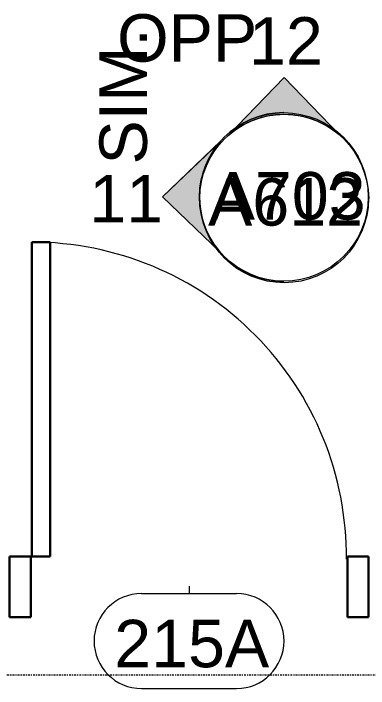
# Model space of a CAD drawing. Header units: inches. Extents: x -1176 to 1507, y -2587 to 978.
# Drawn here: x -826.7 to -793, y -445.8 to -381.8 of the extents above; entities that cross this region are included whole.
import ezdxf

# ---------------------------------------------------------------- set-up
doc = ezdxf.new("R2010")
doc.units = ezdxf.units.IN
doc.header["$MEASUREMENT"] = 0
doc.linetypes.add('Dash Dot 3_16_', pattern=[0.3125, 0.1875, -0.0625, 0, -0.0625])
for name, color, linetype, lineweight in [('A-ANNO-SYMB', 150, 'Continuous', 9), ('A-DOOR', 31, 'Continuous', 18), ('A-DOOR-FRAM', 31, 'Continuous', 30), ('A-DOOR-IDEN', 31, 'Continuous', 9), ('G-ANNO-SYMB', 111, 'Continuous', 9)]:
    doc.layers.add(name, color=color, linetype=linetype, lineweight=lineweight)
doc.styles.add('Arial', font='arial.ttf', dxfattribs={"height": 4.5})
doc.styles.add('Swis721 Lt BT', font='swissl.ttf', dxfattribs={"height": 4.5})

# ---------------------------------------------------------------- blocks, each defined once
blk = doc.blocks.new('Single Flush - D2 2_6_ X 8_-8253021-2nd Floor Construction')
at = {"layer": 'A-DOOR', "lineweight": 30}
for p, q in [((13.15625, -2.8125), (14.90625, -2.8125)), ((13.15625, -32.625), (13.15625, -2.8125)), ((14.90625, -2.8125), (14.90625, -32.625)), ((14.90625, -32.625), (13.15625, -32.625))]:
    blk.add_line(p, q, dxfattribs=at)
at = {"layer": 'A-DOOR', "lineweight": 9}
blk.add_arc((14.90625, -2.8125), 29.8125, 179.5, 270, dxfattribs=at)
at = {"layer": 'A-DOOR-FRAM'}
for p, q in [((-17, 2.9375), (-17, -2.8125)), ((-17, 2.9375), (-15, 2.9375)), ((-15, 2.9375), (-15, -2.8125)), ((15.000004, 2.9375), (15.000004, -2.8125)), ((15.000004, 2.9375), (17.000004, 2.9375)), ((17.000004, 2.9375), (17.000004, -2.8125)), ((-17, -2.8125), (-15, -2.8125)), ((15.000004, -2.8125), (17.000004, -2.8125))]:
    blk.add_line(p, q, dxfattribs=at)
blk = doc.blocks.new('Door Tag - Door Tag-41184-2nd Floor Construction')
at = {"layer": 'A-DOOR-IDEN'}
for p, q in [((-0.09375, 0.09375), (0.09375, 0.09375)), ((-0.09375, -0.09375), (0.09375, -0.09375))]:
    blk.add_line(p, q, dxfattribs=at)
for centre, start, end in [((-0.09375, 0), 90, 270), ((0.09375, 0), 270, 90)]:
    blk.add_arc(centre, 0.09375, start, end, dxfattribs=at)
blk = doc.blocks.new('Elevation - Filled Arrow 2-347888-2nd Floor Construction')
at = {"layer": 'G-ANNO-SYMB'}
blk.add_circle((0, 0), 0.1664, dxfattribs=at)
blk = doc.blocks.new('Elevation - Filled Arrow-151867-2nd Floor Construction')
at = {"layer": 'G-ANNO-SYMB'}
h = blk.add_hatch(color=256, dxfattribs=at)
edge = h.paths.add_edge_path(flags=0)
edge.add_line((0, 0.2393), (0.1103, 0.1247))
edge.add_arc((-0.0002, -0.0002), 0.1667, 48.498, 130.5571)
edge.add_line((-0.1085, 0.1265), (0, 0.2393))
for p, q in [((0, 0.2393), (-0.1085, 0.1265)), ((-0.1084, 0.1266), (0, 0.2393)), ((0, 0.2393), (-0.1084, 0.1266)), ((0, 0.2393), (0.11, 0.1249)), ((0.1103, 0.1247), (0, 0.2393))]:
    blk.add_line(p, q, dxfattribs=at)
blk.add_arc((-0.0002, -0.0002), 0.1667, 48.498, 130.5571, dxfattribs=at)
blk.add_ellipse((-0.0002, -0.0001), major_axis=(-0.1667, 0), ratio=0.999376, start_param=3.141593, end_param=6.283185, dxfattribs=at)

msp = doc.modelspace()

# ---------------------------------------------------------------- linework, layer by layer
at = {"layer": 'A-ANNO-SYMB', "linetype": 'Dash Dot 3_16_'}
msp.add_line((-870.649, -444.495), (-751.453, -444.495), dxfattribs=at)
at = {"layer": 'A-DOOR-IDEN'}
msp.add_line((-810.043, -436.097), (-810.043, -436.795), dxfattribs=at)

# ---------------------------------------------------------------- block references
at = {"layer": 'A-DOOR', "rotation": 180}
msp.add_blockref('Single Flush - D2 2_6_ X 8_-8253021-2nd Floor Construction', (-810.043, -436.097), dxfattribs=at)
at = {"layer": 'A-DOOR-IDEN', "xscale": 47.99999999999997, "yscale": 47.99999999999997, "zscale": 47.99999999999997}
msp.add_blockref('Door Tag - Door Tag-41184-2nd Floor Construction', (-810.043, -441.295), dxfattribs=at)
at = {"layer": 'G-ANNO-SYMB', "extrusion": (0, 0, -1), "xscale": 47.99999999999997, "yscale": 47.99999999999997, "zscale": 47.99999999999997}
msp.add_blockref('Elevation - Filled Arrow-151867-2nd Floor Construction', (801.037, -399.337), dxfattribs=at)
at = {"layer": 'G-ANNO-SYMB', "xscale": 47.99999999999997, "yscale": 47.99999999999997, "zscale": 47.99999999999997}
for name, p, rotation in [('Elevation - Filled Arrow-151867-2nd Floor Construction', (-801.061, -399.183), 89.99999999999947), ('Elevation - Filled Arrow 2-347888-2nd Floor Construction', (-801.037, -399.337), 89.99999999999933)]:
    msp.add_blockref(name, p, dxfattribs=dict(at, rotation=rotation))
msp.add_blockref('Elevation - Filled Arrow 2-347888-2nd Floor Construction', (-801.061, -399.183), dxfattribs=at)

# ---------------------------------------------------------------- texts
at = {"layer": 'A-DOOR-IDEN', "insert": (-817.132, -439.284), "char_height": 4.5, "width": 16.968, "attachment_point": 1, "style": 'Swis721 Lt BT'}
msp.add_mtext('215A', dxfattribs=at)
at = {"layer": 'G-ANNO-SYMB', "char_height": 4.5, "attachment_point": 1}
for s, insert, width, style in [('OPP', (-816.862, -381.863), 15.3015, 'Swis721 Lt BT'), ('12', (-804.36, -382.144), 8.181, 'Swis721 Lt BT'), ('A703', (-807.996, -396.831), 17.877, 'Arial'), ('11', (-819.501, -397.107), 8.181, 'Swis721 Lt BT'), ('A612', (-808.244, -397.407), 17.877, 'Arial')]:
    msp.add_mtext(s, dxfattribs=dict(at, insert=insert, width=width, style=style))
at = {"layer": 'G-ANNO-SYMB', "insert": (-818.534, -396.114), "char_height": 4.5, "width": 14.9985, "attachment_point": 1, "rotation": 90, "style": 'Swis721 Lt BT'}
msp.add_mtext('SIM.', dxfattribs=at)

doc.saveas('drawing.dxf')
